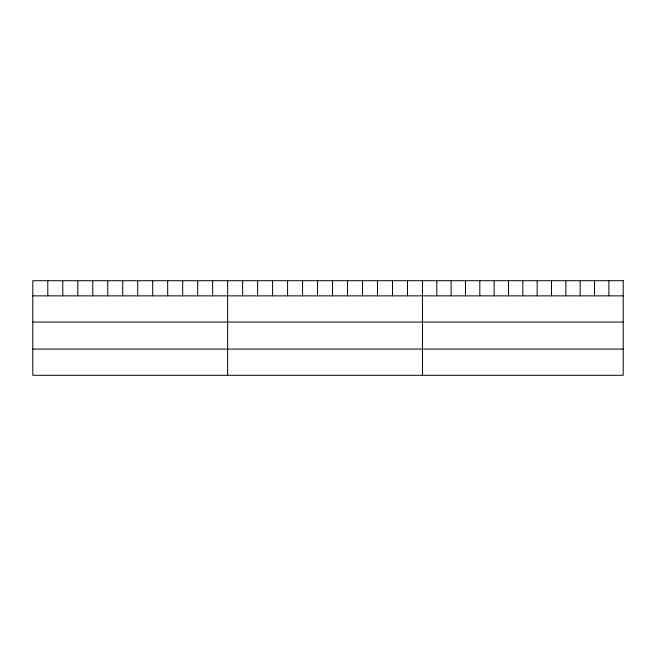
<?xml version="1.0" encoding="UTF-8"?>
<svg xmlns="http://www.w3.org/2000/svg" width="656" height="656" viewBox="0 0 656 656"><rect width="100%" height="100%" fill="white"/><g stroke="black" fill="none" stroke-linecap="round" stroke-linejoin="round"><path stroke-width="0.98" d="M32.8 295.856L623.2 295.856M32.8 322.071L623.2 322.071M32.8 349.074L623.2 349.074M608.858 280.711L608.858 295.856M594.525 280.711L594.525 295.856M580.183 280.711L580.183 295.856M565.849 280.711L565.849 295.856M551.507 280.711L551.507 295.856M537.174 280.711L537.174 295.856M522.832 280.711L522.832 295.856M508.49 280.711L508.49 295.856M494.157 280.711L494.157 295.856M479.815 280.711L479.815 295.856M465.481 280.711L465.481 295.856M451.139 280.711L451.139 295.856M436.806 280.711L436.806 295.856M422.464 280.711L422.464 375.289M407.474 280.711L407.474 295.856M392.493 280.711L392.493 295.856M377.503 280.711L377.503 295.856M362.514 280.711L362.514 295.856M347.532 280.711L347.532 295.856M332.543 280.711L332.543 295.856M317.553 280.711L317.553 295.856M302.564 280.711L302.564 295.856M287.582 280.711L287.582 295.856M272.593 280.711L272.593 295.856M257.603 280.711L257.603 295.856M242.622 280.711L242.622 295.856M227.632 280.711L227.632 375.289M212.642 280.711L212.642 295.856M197.661 280.711L197.661 295.856M182.671 280.711L182.671 295.856M167.682 280.711L167.682 295.856M152.7 280.711L152.7 295.856M137.711 280.711L137.711 295.856M122.721 280.711L122.721 295.856M107.732 280.711L107.732 295.856M92.75 280.711L92.75 295.856M77.761 280.711L77.761 295.856M62.771 280.711L62.771 295.856M47.79 280.711L47.79 295.856M623.2 280.711L32.8 280.711L32.8 375.289L623.2 375.289L623.2 280.711"/></g></svg>
